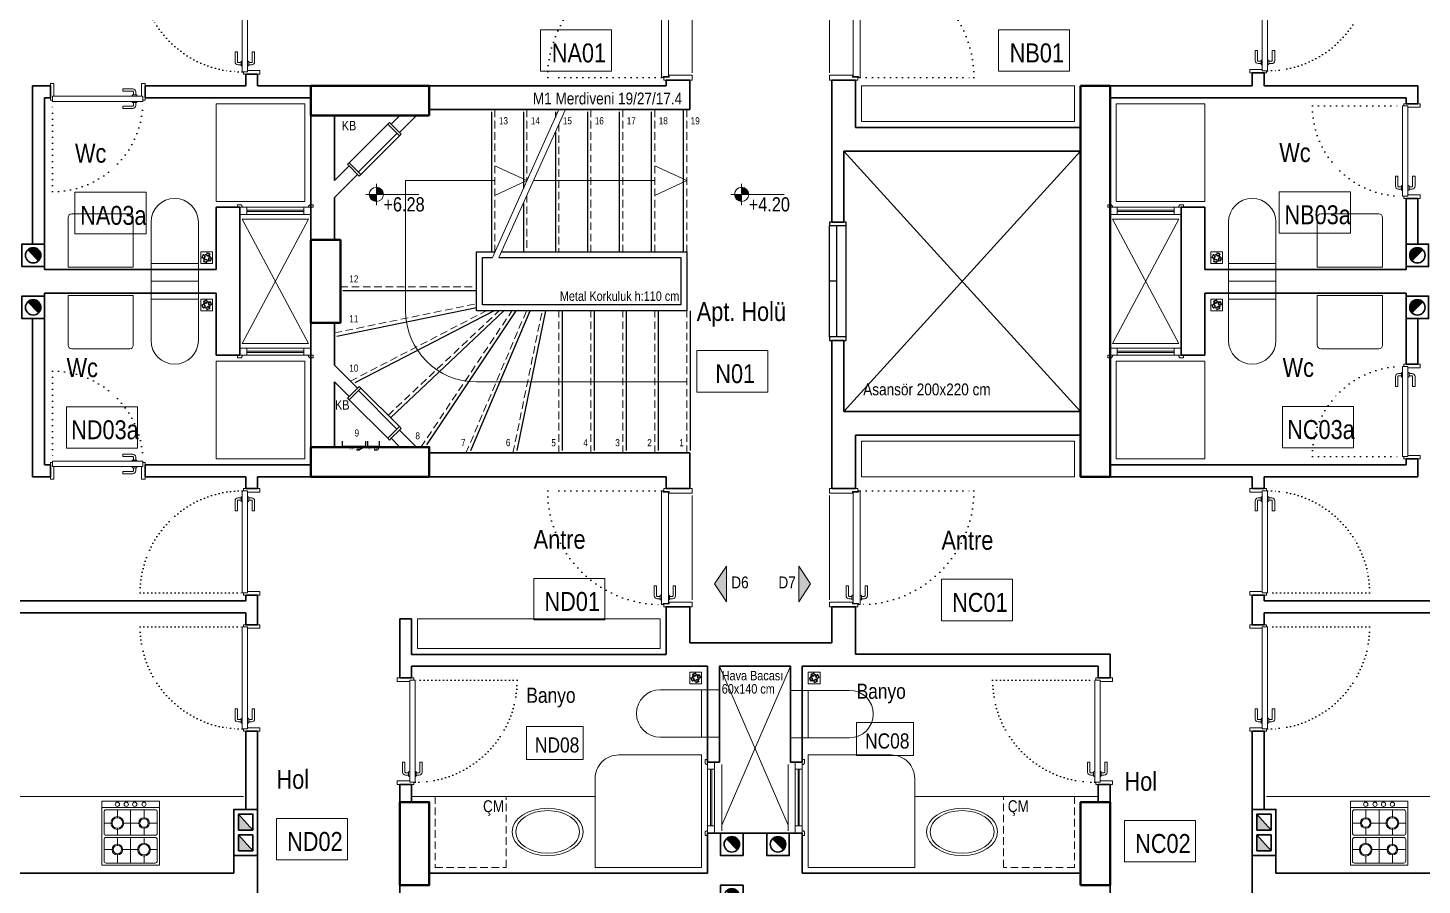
# Model space of a CAD drawing. Header units: millimetres. Extents: x 1811019 to 3717122, y -501178 to -243171.
# Drawn here: x 1861549 to 1862726, y -245501 to -244777 of the extents above; entities that cross this region are included whole.
import ezdxf
from ezdxf.enums import TextEntityAlignment as Align

# ---------------------------------------------------------------- set-up
doc = ezdxf.new("R2010")
doc.units = ezdxf.units.MM
for name, pattern in [('DOT', [0.25, 0, -0.25]), ('izdüşüm arka', [3.175, 0, -3.175]), ('izdüşüm ön', [9.525, 6.35, -3.175])]:
    doc.linetypes.add(name, pattern=pattern)
for name, color, linetype, lineweight in [('a_ba', 6, 'Continuous', 50), ('a_doğrama', 251, 'Continuous', 20), ('a_duvar', 255, 'Continuous', 35), ('a_görünüş', 32, 'Continuous', 25), ('a_görünüş_ince', 8, 'Continuous', 20), ('a_izdüşüm_arka', 255, 'izdüşüm arka', 30), ('a_izdüşüm_ön', 6, 'izdüşüm ön', 9), ('a_not_kot', 251, 'Continuous', 13), ('a_not_mahal', 253, 'Continuous', 5), ('a_not_misc', 144, 'Continuous', 5), ('a_not_text', 7, 'Continuous', 13), ('a_tefriş', 8, 'Continuous', 20)]:
    doc.layers.add(name, color=color, linetype=linetype, lineweight=lineweight)
doc.layers.add('a_basılmayacak', color=251, linetype='Continuous', lineweight=5, plot=False)
for name, color, linetype in [('Kuvvetli Akım Tavası', 2, 'Continuous'), ('Text Layer', 4, 'Continuous'), ('Zayıf Akım Tavası', 3, 'Continuous')]:
    doc.layers.add(name, color=color, linetype=linetype)
doc.styles.get("Standard").update_dxf_attribs({"font": 'ARIALN.TTF'})

# ---------------------------------------------------------------- blocks, each defined once
blk = doc.blocks.new('sembol_kot')
at = {"layer": 'a_not_kot'}
for points in [[(0, 10), (0, 0), (10, 0, 0.414214)], [(0, 0), (-10, 0, 0.414214), (0, -10)]]:
    blk.add_hatch(color=256, dxfattribs=at).paths.add_polyline_path(points)
for p, q in [((0, 15), (0, -15)), ((-15, 0), (60, 0))]:
    blk.add_line(p, q, dxfattribs=at)
blk.add_circle((0, 0), 10, dxfattribs=at)
blk = doc.blocks.new('K1')
at = {"layer": 'a_doğrama', "color": 251}
for points in [[(-17.5, -2.5), (-22, -2.5), (-22, 0), (2, 0), (2, -4), (-17.5, -4), (-17.5, -2.5)], [(-27.5, -93.1), (-25, -93.1)], [(-14.5, -93.1), (-17, -93.1)], [(-17.5, -97.5), (-22, -97.5), (-22, -100), (2, -100), (2, -96), (-17.5, -96), (-17.5, -97.5)]]:
    blk.add_lwpolyline(points, dxfattribs=at)
blk.add_lwpolyline([(-18, -14), (-18, -4), (-18, -3), (-22.5, -3), (-22.5, -2.5), (-22.5, -2), (-24, -2), (-24, -2.5), (-24, -12.5), (-24, -88), (-24, -97.5), (-24, -98), (-22.5, -98), (-22.5, -97.5), (-22.5, -97), (-18, -97), (-18, -96), (-18, -86.5)], close=True, dxfattribs=at)
for points in [[(-25, -91.1), (-27.5, -91.1, -0.414214), (-28, -90.6), (-28, -82.1), (-30, -82.1), (-30, -90.6)], [(-17, -91.1), (-14.5, -91.1, 0.414214), (-14, -90.6), (-14, -82.1), (-12, -82.1), (-12, -90.6)], [(-24, -94.1), (-24.5, -94.1, -0.414214), (-25, -93.6), (-25, -90.6, -0.414214), (-24.5, -90.1), (-24, -90.1)], [(-18, -94.1), (-17.5, -94.1, 0.414214), (-17, -93.6), (-17, -90.6, 0.414214), (-17.5, -90.1), (-18, -90.1)]]:
    blk.add_lwpolyline(points, format="xyb", dxfattribs=at)
for centre, start, end in [((-27.5, -90.6), 180, 270), ((-14.5, -90.6), 270, 0)]:
    blk.add_arc(centre, 2.5, start, end, dxfattribs=at)
at = {"layer": 'a_görünüş_ince', "color": 251}
blk.add_line((2, -6), (2, -94), dxfattribs=at)
at = {"layer": 'a_izdüşüm_arka', "color": 251, "linetype": 'DOT', "ltscale": 20}
blk.add_line((-24, -2), (-120, -2), dxfattribs=at)
blk.add_arc((-24, -2), 96, 180, 270, dxfattribs=at)
blk = doc.blocks.new('K2')
at = {"layer": 'a_doğrama', "color": 251, "linetype": 'Continuous'}
for p, q in [((-13, 88.1), (-13, 1.9)), ((-13, 88.1), (-8.5, 88.1)), ((-12, 90), (-12, 88.1)), ((-12, 90), (-10, 90)), ((-8.5, 88.1), (-8.5, 1.9)), ((-13, 1.9), (-8.5, 1.9)), ((-12, 0), (-12, 1.9)), ((-12, 0), (-10, 0))]:
    blk.add_line(p, q, dxfattribs=at)
at = {"layer": 'a_doğrama', "color": 251}
for points in [[(-13, 83.1), (-13.5, 83.1, 0.414214), (-14, 82.6), (-14, 79.6, 0.414214), (-13.5, 79.1), (-13, 79.1)], [(-8.5, 83.1), (-8, 83.1, -0.414214), (-7.5, 82.6), (-7.5, 79.6, -0.414214), (-8, 79.1), (-8.5, 79.1)], [(-14, 80.1), (-16.5, 80.1, 0.414214), (-17, 79.6), (-17, 71.1), (-19, 71.1), (-19, 79.6)], [(-7.5, 80.1), (-5, 80.1, -0.414214), (-4.5, 79.6), (-4.5, 71.1), (-2.5, 71.1), (-2.5, 79.6)]]:
    blk.add_lwpolyline(points, format="xyb", dxfattribs=at)
at = {"layer": 'a_doğrama', "color": 251, "linetype": 'Continuous'}
for points in [[(0, 90), (2, 90), (2, 87), (-8.5, 87)], [(0, 0), (2, 0), (2, 3), (-8.5, 3)]]:
    blk.add_lwpolyline(points, dxfattribs=at)
at = {"layer": 'a_doğrama', "color": 251}
for points in [[(-16.5, 82.1), (-14, 82.1)], [(-5, 82.1), (-7.5, 82.1)]]:
    blk.add_lwpolyline(points, dxfattribs=at)
for centre, start, end in [((-16.5, 79.6), 90, 180), ((-5, 79.6), 0, 90)]:
    blk.add_arc(centre, 2.5, start, end, dxfattribs=at)
at = {"layer": 'a_izdüşüm_arka', "color": 251}
blk.add_lwpolyline([(-99.2, 1.9), (-13, 1.9)], dxfattribs=at)
blk.add_arc((-13, 1.9), 86.2, 90, 180, dxfattribs=at)
blk = doc.blocks.new('M1')
at = {"layer": 'a_doğrama', "linetype": 'Continuous'}
for p, q in [((-24, 6), (-30, 6)), ((-30, 0), (-30, 6)), ((-24, 0), (-30, 0)), ((-24, 0), (-24, 6)), ((30, 6), (24, 6)), ((24, 6), (24, 0)), ((30, 0), (30, 6)), ((30, 0), (24, 0))]:
    blk.add_line(p, q, dxfattribs=at)
at = {"layer": 'a_doğrama'}
for p, q in [((24, 3.5), (-24, 3.5)), ((24, 2.5), (-24, 2.5))]:
    blk.add_line(p, q, dxfattribs=at)
for points in [[(-28, -1), (-28, 0), (-32, 0), (-32, -2), (-29, -2)], [(28, -1), (28, 0), (32, 0), (32, -2), (29, -2)]]:
    blk.add_lwpolyline(points, close=True, dxfattribs=at)
at = {"layer": 'a_görünüş_ince'}
for p, q in [((24, 6), (-24, 6)), ((-24, 0), (24, 0))]:
    blk.add_line(p, q, dxfattribs=at)
blk = doc.blocks.new('klozet')
at = {"layer": 'a_tefriş'}
blk.add_line((20, 0), (-20, 0), dxfattribs=at)
for points in [[(-20, 0), (-20, -15), (20, -15), (20, 0)], [(-20, -50), (-20, -15)], [(20, -50), (20, -15)]]:
    blk.add_lwpolyline(points, dxfattribs=at)
blk.add_arc((0, -50), 20, 180, 360, dxfattribs=at)
blk = doc.blocks.new('k_80')
at = {"layer": 'a_doğrama', "color": 251, "linetype": 'Continuous'}
for p, q in [((-80, 2), (-78.1, 2)), ((-80, 2), (-80, 0)), ((-78.1, 3), (-1.9, 3)), ((-78.1, 3), (-78.1, -1.5)), ((-1.9, 3), (-1.9, -1.5)), ((0, 2), (-1.9, 2)), ((0, 2), (0, 0)), ((-78.1, -1.5), (-1.9, -1.5))]:
    blk.add_line(p, q, dxfattribs=at)
at = {"layer": 'a_doğrama', "color": 251}
for points in [[(-73.1, 3), (-73.1, 3.5, -0.414214), (-72.6, 4), (-69.6, 4, -0.414214), (-69.1, 3.5), (-69.1, 3)], [(-70.1, 4), (-70.1, 6.5, -0.414214), (-69.6, 7), (-61.1, 7), (-61.1, 9), (-69.6, 9)], [(-73.1, -1.5), (-73.1, -2, 0.414214), (-72.6, -2.5), (-69.6, -2.5, 0.414214), (-69.1, -2), (-69.1, -1.5)], [(-70.1, -2.5), (-70.1, -5, 0.414214), (-69.6, -5.5), (-61.1, -5.5), (-61.1, -7.5), (-69.6, -7.5)]]:
    blk.add_lwpolyline(points, format="xyb", dxfattribs=at)
for points in [[(-72.1, 6.5), (-72.1, 4)], [(-72.1, -5), (-72.1, -2.5)]]:
    blk.add_lwpolyline(points, dxfattribs=at)
at = {"layer": 'a_doğrama', "color": 251, "linetype": 'Continuous'}
for points in [[(-80, -10), (-80, -12), (-77, -12), (-77, -1.5)], [(0, -10), (0, -12), (-3, -12), (-3, -1.5)]]:
    blk.add_lwpolyline(points, dxfattribs=at)
at = {"layer": 'a_doğrama', "color": 251}
for centre, start, end in [((-69.6, 6.5), 90, 180), ((-69.6, -5), 180, 270)]:
    blk.add_arc(centre, 2.5, start, end, dxfattribs=at)
at = {"layer": 'a_izdüşüm_arka', "color": 251, "linetype": 'DOT', "ltscale": 20}
blk.add_line((-1.9, 79.2), (-1.9, 3), dxfattribs=at)
blk.add_arc((-1.9, 3), 76.2, 90, 180, dxfattribs=at)
blk = doc.blocks.new('merdiven_c_blok')
at = {"layer": 'a_görünüş', "color": 253}
for p, q in [((2, 0), (7.5, 0)), ((-157.5, -2), (-157.5, -120)), ((-130.5, -2), (-130.5, -66.7)), ((-103.5, -2), (-103.5, -6.7)), ((-76.5, -2), (-76.5, -120)), ((-49.5, -2), (-49.5, -120)), ((-22.5, -2), (-22.5, -120)), ((4.5, 0), (4.5, -120)), ((-103.5, -18.9), (-103.5, -120)), ((-130.5, -78.9), (-130.5, -120)), ((-170, -170), (-170, -120)), ((-170, -120), (-154.5, -120)), ((-165, -165), (-165, -125)), ((-165, -125), (-156.7, -125)), ((-151.3, -125), (2.5, -125)), ((-149, -120), (7.5, -120)), ((-283, -152.7), (-170, -152.7)), ((-288, -191.3), (-170, -167)), ((-272.5, -230.5), (-155.4, -170)), ((-242.7, -260.4), (-146.9, -170)), ((-212, -283), (-136.6, -170)), ((-174.8, -288), (-124.7, -170)), ((7.5, -170), (-170, -170)), ((2.5, -165), (-165, -165)), ((-135.8, -288), (-111.6, -170)), ((-97.5, -288), (-97.5, -170)), ((-70.5, -288), (-70.5, -170)), ((-43.5, -288), (-43.5, -170)), ((-16.5, -288), (-16.5, -170)), ((10.5, -288), (10.5, -170))]:
    blk.add_line(p, q, dxfattribs=at)
for points in [[(2.5, -125), (2.5, -165)], [(7.5, -120), (7.5, -170)]]:
    blk.add_lwpolyline(points, dxfattribs=at)
at = {"layer": 'a_izdüşüm_ön', "color": 253}
for p, q in [((-154.5, 0), (-154.5, -120)), ((-127.5, 0), (-127.5, -60)), ((-73.5, 0), (-73.5, -120)), ((-46.5, 0), (-46.5, -120)), ((-19.5, 0), (-19.5, -120)), ((7.5, 0), (7.5, -120)), ((-100.5, -12.2), (-100.5, -120)), ((-127.5, -72.2), (-127.5, -120)), ((-285, -149.7), (-170, -149.7)), ((-290, -188.6), (-170, -163.9)), ((-276.6, -229.3), (-161.9, -170)), ((-244.8, -258.2), (-151.2, -170)), ((-217, -285), (-140.2, -170)), ((-179, -290), (-127.9, -170)), ((-139.3, -290), (-114.7, -170)), ((-100.5, -290), (-100.5, -170)), ((-73.5, -290), (-73.5, -170)), ((-46.5, -290), (-46.5, -170)), ((-19.5, -290), (-19.5, -170)), ((7.5, -290), (7.5, -170))]:
    blk.add_line(p, q, dxfattribs=at)
at = {"layer": 'a_not_misc', "color": 253}
for p, q in [((-230, -60), (-154.5, -60)), ((-230, -170), (-230, -60)), ((-122, -60), (-19.5, -60)), ((7.5, -230), (-170, -230))]:
    blk.add_line(p, q, dxfattribs=at)
for points in [[(-100.5, 0), (-156.7, -125)], [(-95, 0), (-151.3, -125)], [(-127.5, -60), (-154.5, -47.5)], [(7.5, -60), (-19.5, -47.5)], [(-127.5, -60), (-154.5, -72.5)], [(7.5, -60), (-19.5, -72.5)]]:
    blk.add_lwpolyline(points, dxfattribs=at)
blk.add_arc((-170, -170), 60, 180, 270, dxfattribs=at)
at = {"layer": 'a_not_text', "color": 253}
for s, p in [('13', (-151.2, -12.4)), ('14', (-124.2, -12.4)), ('15', (-97.2, -12.4)), ('16', (-70.2, -12.4)), ('17', (-43.2, -12.4)), ('18', (-16.2, -12.4)), ('19', (10.8, -12.4)), ('12', (-277.5, -146)), ('11', (-277.5, -179.6)), ('10', (-277.5, -221.3)), ('9', (-273.1, -276.1)), ('8', (-221.7, -278.5)), ('7', (-183.2, -284.2)), ('6', (-145.3, -284.2)), ('5', (-106.9, -284.3)), ('4', (-79.9, -284.3)), ('3', (-52.9, -284.3)), ('2', (-25.9, -284.3)), ('1', (1.1, -284.3))]:
    blk.add_text(s, height=6, dxfattribs=at).set_placement(p)
blk = doc.blocks.new('baca_şönt')
at = {"layer": 'a_duvar'}
h = blk.add_hatch(color=256, dxfattribs=at)
h.dxf.hatch_style = 1
h.paths.add_polyline_path([(21.5, -5), (21.5, -17), (35, -17)])
h.paths.add_polyline_path([(4, -5), (4, -17), (17.5, -17)])
for p, q in [((4, -5), (17.5, -17)), ((17.5, -5), (17.5, -17)), ((21.5, -5), (21.5, -17)), ((21.5, -5), (35, -17))]:
    blk.add_line(p, q, dxfattribs=at)
blk.add_lwpolyline([(0, -21), (39, -21), (39, -1), (0, -1)], close=True, dxfattribs=at)
for points in [[(17.5, -5), (4, -5), (4, -17), (17.5, -17)], [(21.5, -17), (35, -17), (35, -5), (21.5, -5)]]:
    blk.add_lwpolyline(points, dxfattribs=at)
blk = doc.blocks.new('baca_müstakil')
at = {"layer": 'a_duvar'}
h = blk.add_hatch(color=256, dxfattribs=at)
h.dxf.hatch_style = 1
h.paths.add_polyline_path([(4.9, -4.9, 0.198912), (3, -9.5, 0.668179), (14.1, -14.1)])
blk.add_line((4.9, -4.9), (14.1, -14.1), dxfattribs=at)
blk.add_lwpolyline([(0, -19), (19, -19), (19, 0), (0, 0)], close=True, dxfattribs=at)
blk.add_circle((9.5, -9.5), 6.5, dxfattribs=at)
blk = doc.blocks.new('A$C2A0A03CE')
at = {"layer": 'a_tefriş'}
for p, q in [((-54, -24.3), (-54, 24.3)), ((-54, 24.3), (0, 24.3)), ((-48.6, 24.3), (-48.6, -24.3)), ((0, -24.3), (0, 24.3)), ((-46.8, 20.7), (-46.8, -20.7)), ((-27, 22.5), (-45, 22.5)), ((-35.6, 22.5), (-35.6, 15.7)), ((-25.2, -20.7), (-25.2, 20.7)), ((-23.4, -20.7), (-23.4, 20.7)), ((-21.6, 22.5), (-3.6, 22.5)), ((-13.1, 22.5), (-13.1, 14.8)), ((-1.8, 20.7), (-1.8, -20.7)), ((-40, 11.2), (-46.8, 11.2)), ((-25.2, 0), (-46.8, 0)), ((-35.6, 6.8), (-35.6, -7.7)), ((-25.2, 11.2), (-31, 11.2)), ((-16.6, 11.2), (-23.4, 11.2)), ((-1.8, 0), (-23.4, 0)), ((-13.1, 7.7), (-13.1, -6.8)), ((-1.8, 11.2), (-9.4, 11.2)), ((-39.1, -11.3), (-46.8, -11.3)), ((-25.2, -11.3), (-31.9, -11.3)), ((-17.5, -11.3), (-23.4, -11.3)), ((-1.8, -11.3), (-8.5, -11.3)), ((-45, -22.5), (-27, -22.5)), ((-35.6, -14.9), (-35.6, -22.5)), ((-3.6, -22.5), (-21.6, -22.5)), ((-13.1, -15.7), (-13.1, -22.5)), ((-54, -24.3), (0, -24.3))]:
    blk.add_line(p, q, dxfattribs=at)
for centre, radius in [((-51.4, 11.2), 1.8), ((-35.6, 11.2), 5.4), ((-35.6, 11.2), 4.5), ((-13.1, 11.2), 4.5), ((-13.1, 11.2), 3.6), ((-51.4, 3.7), 1.8), ((-51.4, -3.5), 1.8), ((-51.4, -11.3), 1.8), ((-35.6, -11.3), 4.5), ((-35.6, -11.3), 3.6), ((-13.1, -11.3), 5.4), ((-13.1, -11.3), 4.5)]:
    blk.add_circle(centre, radius, dxfattribs=at)
for centre, start, end in [((-45, 20.7), 90, 180), ((-27, 20.7), 0, 90), ((-21.6, 20.7), 90, 180), ((-3.6, 20.7), 0, 90), ((-45, -20.7), 180, 270), ((-27, -20.7), 270, 0), ((-21.6, -20.7), 180, 270), ((-3.6, -20.7), 270, 0)]:
    blk.add_arc(centre, 1.8, start, end, dxfattribs=at)
blk = doc.blocks.new('tefriş_süzgeç')
at = {"layer": 'a_tefriş'}
for p, q in [((5, 0), (-5, 0)), ((-5, 0), (-5, -10)), ((5, -10), (5, 0)), ((-5, -10), (5, -10)), ((-3.6, -5.1), (-4.1, -5.1)), ((-2.6, -5.1), (-3.1, -5.1)), ((-2.5, -2.5), (-2.9, -2.2)), ((-2.6, -7.6), (-2.9, -7.9)), ((-2, -3.3), (-2.3, -3)), ((-1.9, -6.9), (-2.2, -7.2)), ((-1.6, -5.1), (-2.1, -5.1)), ((-1.2, -3.9), (-1.5, -3.6)), ((-1.2, -6.2), (-1.5, -6.5)), ((-0.2, -2.5), (-0.2, -2)), ((-0.1, -1.5), (-0.1, -1)), ((-0.1, -3), (-0.1, -3.5)), ((-0.1, -6.6), (-0.1, -7.1)), ((-0.1, -7.6), (-0.1, -8.1)), ((-0.1, -8.6), (-0.1, -9.1)), ((1, -4), (1.4, -3.6)), ((1.1, -6.2), (1.4, -6.5)), ((1.5, -5.1), (2, -5.1)), ((1.7, -3.3), (2.1, -2.9)), ((1.8, -6.9), (2.1, -7.2)), ((2.5, -2.5), (2.8, -2.2)), ((2.5, -5.1), (3, -5.1)), ((2.5, -7.5), (2.8, -7.9)), ((3.5, -5.1), (4, -5.1))]:
    blk.add_line(p, q, dxfattribs=at)
for centre, radius, start, end in [((-0.1, -5.1), 4.06, 134.2896, 180), ((-0.1, -5.1), 3.56, 134.2896, 180), ((-0.1, -5.1), 3.06, 180, 225), ((-0.1, -5.1), 4.06, 225, 270), ((-0.1, -5.1), 2.56, 180, 225), ((-0.1, -5.1), 3.56, 225, 270), ((-0.4, -4.4), 2.4, 84.5943, 143.2016), ((-0.1, -5.1), 2.06, 134.2896, 180), ((-0.1, -5), 2.44, 90.343, 138.1212), ((-0.1, -5.1), 1.56, 134.2896, 180), ((-0.1, -5.1), 2.06, 225, 270), ((-0.1, -5.1), 1.56, 225, 270), ((-0.1, -5.1), 4.06, 45, 90), ((-0.1, -5.1), 3.56, 45, 90), ((-0.1, -5.1), 2.06, 45, 90), ((-0.1, -5.1), 1.56, 45, 90), ((-0.1, -5.1), 2.56, 270, 315.7104), ((-0.1, -5.1), 3.06, 270, 315.7104), ((-0.1, -5.1), 1.56, 314.2896, 360), ((-0.1, -5.1), 2.06, 314.2896, 360), ((-0.1, -5.1), 2.56, 360, 45), ((-0.1, -5.1), 3.06, 360, 45), ((-0.1, -5.1), 3.56, 314.2896, 360), ((-0.1, -5.1), 4.06, 314.2896, 360)]:
    blk.add_arc(centre, radius, start, end, dxfattribs=at)

msp = doc.modelspace()

# ---------------------------------------------------------------- hatches: boundary and pattern name
at = {"layer": 'a_not_misc'}
h = msp.add_hatch(color=256, dxfattribs=at)
h.dxf.hatch_style = 1
h.paths.add_polyline_path([(1862138.7, -245231.9), (1862128.7, -245246.9), (1862138.7, -245261.9)])
h = msp.add_hatch(color=256, dxfattribs=at)
h.dxf.hatch_style = 1
h.paths.add_polyline_path([(1862199.7, -245231.9), (1862209.7, -245246.9), (1862199.7, -245261.9)])

# ---------------------------------------------------------------- linework, layer by layer
msp.add_lwpolyline([(1862227.7, -244941.3), (1862227.7, -244941.3)])
at = {"layer": 'a_ba', "color": 253}
for points in [[(1861887.7, -244851.3), (1861887.7, -244826.3), (1861787.7, -244826.3), (1861787.7, -244851.3)], [(1862437.7, -244826.3), (1862462.7, -244826.3), (1862462.7, -245156.3), (1862437.7, -245156.3), (1862437.7, -245131.3), (1862437.7, -245131.3), (1862437.7, -244851.3), (1862437.7, -244851.3)], [(1861787.7, -245026.3), (1861812.7, -245026.3), (1861812.7, -244956.3), (1861787.7, -244956.3)], [(1861887.7, -245156.3), (1861887.7, -245131.3), (1861787.7, -245131.3), (1861787.7, -245156.3)], [(1861862.7, -245501.3), (1861887.7, -245501.3), (1861887.7, -245431.3), (1861862.7, -245431.3)], [(1862437.7, -245501.3), (1862462.7, -245501.3), (1862462.7, -245431.3), (1862437.7, -245431.3)]]:
    msp.add_lwpolyline(points, close=True, dxfattribs=at)
at = {"layer": 'a_basılmayacak'}
for points in [[(1861782.7, -244923.8), (1861707.7, -244923.8), (1861707.7, -244841.3), (1861782.7, -244841.3)], [(1862542.7, -244923.8), (1862467.7, -244923.8), (1862467.7, -244841.3), (1862542.7, -244841.3)], [(1861782.7, -245141.3), (1861707.7, -245141.3), (1861707.7, -245058.8), (1861782.7, -245058.8)], [(1862542.7, -245058.8), (1862467.7, -245058.8), (1862467.7, -245141.3), (1862542.7, -245141.3)]]:
    msp.add_lwpolyline(points, close=True, dxfattribs=at)
at = {"layer": 'a_doğrama'}
for p, q in [((1861818.6, -244892.5), (1861820, -244893.9)), ((1861818.6, -245090), (1861820, -245088.6))]:
    msp.add_line(p, q, dxfattribs=at)
for points in [[(1861852.6, -244858.6), (1861854, -244857.2)], [(1861852.6, -244858.6), (1861862.5, -244868.5)], [(1861855.4, -244858.6), (1861854, -244857.2)], [(1861860.3, -244866.4), (1861827.8, -244898.9)], [(1861862.5, -244868.5), (1861829.9, -244901)], [(1861862.5, -244865.7), (1861863.9, -244867.1)], [(1861863.9, -244867.1), (1861862.5, -244868.5)], [(1861818.6, -244892.5), (1861820, -244891.1)], [(1861820, -244891.1), (1861829.9, -244901)], [(1861827.1, -244901), (1861828.5, -244902.4)], [(1861829.9, -244901), (1861828.5, -244902.4)], [(1861820, -245091.4), (1861829.9, -245081.5)], [(1861827.1, -245081.5), (1861828.5, -245080.1), (1861829.9, -245081.5)], [(1861860.3, -245116.2), (1861827.8, -245083.6)], [(1861862.5, -245114), (1861829.9, -245081.5)], [(1861818.6, -245090), (1861820, -245091.4)], [(1861852.6, -245123.9), (1861862.5, -245114)], [(1861863.9, -245115.5), (1861862.5, -245114)], [(1861862.5, -245116.9), (1861863.9, -245115.5)], [(1861852.6, -245123.9), (1861854, -245125.4)], [(1861855.4, -245123.9), (1861854, -245125.4)]]:
    msp.add_lwpolyline(points, dxfattribs=at)
at = {"layer": 'a_duvar'}
for p, q in [((1861732.7, -244826.3), (1861732.7, -244816.3)), ((1861742.7, -244816.3), (1861742.7, -244826.3)), ((1862087.7, -244821.3), (1862087.7, -244826.3)), ((1862107.7, -244821.3), (1862087.7, -244821.3)), ((1862087.7, -244821.3), (1862087.7, -244826.3)), ((1862107.7, -244846.3), (1862107.7, -244821.3)), ((1862107.7, -244846.3), (1862107.7, -244821.3)), ((1862247.7, -244821.3), (1862227.7, -244821.3)), ((1862227.7, -244821.3), (1862227.7, -244941.3)), ((1862247.7, -244861.3), (1862247.7, -244821.3)), ((1862247.7, -244861.3), (1862247.7, -244821.3)), ((1862582.7, -244826.3), (1862582.7, -244815.3)), ((1862592.7, -244815.3), (1862592.7, -244826.3)), ((1861567.7, -244826.3), (1861552.7, -244826.3)), ((1861562.7, -244836.3), (1861567.7, -244836.3)), ((1861562.7, -244981.3), (1861562.7, -244836.3)), ((1861732.7, -244826.3), (1861647.7, -244826.3)), ((1861647.7, -244836.3), (1861787.7, -244836.3)), ((1862087.7, -244826.3), (1861742.7, -244826.3)), ((1861787.7, -244956.3), (1861787.7, -244836.3)), ((1862582.7, -244826.3), (1862447.7, -244826.3)), ((1862462.7, -244836.3), (1862712.7, -244836.3)), ((1862722.7, -244826.3), (1862592.7, -244826.3)), ((1862712.7, -244836.3), (1862712.7, -244841.3)), ((1862722.7, -244841.3), (1862722.7, -244826.3)), ((1861887.7, -244846.3), (1862107.7, -244846.3)), ((1861807.7, -244906.3), (1861807.7, -244851.3)), ((1862437.7, -244861.3), (1862247.7, -244861.3)), ((1862237.7, -244941.3), (1862237.7, -244881.3)), ((1862437.7, -244881.3), (1862237.7, -244881.3)), ((1862437.7, -244881.3), (1862437.7, -245101.3)), ((1861727.7, -244928.8), (1861707.7, -244928.8)), ((1861707.7, -244928.8), (1861707.7, -244981.3)), ((1861727.7, -245053.8), (1861727.7, -244928.8)), ((1861807.7, -244956.3), (1861807.7, -244920.4)), ((1862462.7, -244928.8), (1862462.7, -244928.8)), ((1862542.7, -244928.8), (1862522.7, -244928.8)), ((1862522.7, -244928.8), (1862522.7, -245053.8)), ((1862542.7, -244981.3), (1862542.7, -244928.8)), ((1862712.7, -244921.3), (1862712.7, -244981.3)), ((1862722.7, -244959.8), (1862722.7, -244921.3)), ((1862462.7, -244948.8), (1862462.7, -244948.8)), ((1861707.7, -244981.3), (1861562.7, -244981.3)), ((1862542.7, -244981.3), (1862712.7, -244981.3)), ((1861562.7, -245001.3), (1861707.7, -245001.3)), ((1861707.7, -245001.3), (1861707.7, -245053.8)), ((1862542.7, -245001.3), (1862712.7, -245001.3)), ((1862542.7, -245053.8), (1862542.7, -245001.3)), ((1862712.7, -245001.3), (1862712.7, -245061.3)), ((1862722.7, -245061.3), (1862722.7, -245022.8)), ((1861787.7, -245146.3), (1861787.7, -245026.3)), ((1861807.7, -245062.1), (1861807.7, -245026.3)), ((1862462.7, -245033.8), (1862462.7, -245033.8)), ((1862227.7, -245041.3), (1862227.7, -245101.3)), ((1862237.7, -245101.3), (1862237.7, -245041.3)), ((1861707.7, -245053.8), (1861727.7, -245053.8)), ((1862462.7, -245053.8), (1862462.7, -245053.8)), ((1862522.7, -245053.8), (1862542.7, -245053.8)), ((1862712.7, -245056.3), (1862712.7, -245061.3)), ((1861807.7, -245131.3), (1861807.7, -245076.3)), ((1862227.7, -245101.3), (1862227.7, -245166.3)), ((1862437.7, -245101.3), (1862237.7, -245101.3)), ((1862247.7, -245121.3), (1862437.7, -245121.3)), ((1862247.7, -245166.3), (1862247.7, -245121.3)), ((1862107.7, -245136.3), (1861887.7, -245136.3)), ((1862107.7, -245166.3), (1862107.7, -245136.3)), ((1862107.7, -245166.3), (1862107.7, -245136.3)), ((1862712.7, -245141.3), (1862712.7, -245146.3)), ((1862722.7, -245156.3), (1862722.7, -245141.3)), ((1861567.7, -245146.3), (1861562.7, -245146.3)), ((1861787.7, -245146.3), (1861647.7, -245146.3)), ((1862712.7, -245146.3), (1862462.7, -245146.3)), ((1861552.7, -245156.3), (1861567.7, -245156.3)), ((1861647.7, -245156.3), (1861732.7, -245156.3)), ((1861732.7, -245156.3), (1861732.7, -245166.3)), ((1861742.7, -245156.3), (1862087.7, -245156.3)), ((1861742.7, -245156.3), (1861742.7, -245166.3)), ((1862087.7, -245156.3), (1862087.7, -245166.3)), ((1862087.7, -245156.3), (1862087.7, -245166.3)), ((1862087.7, -245166.3), (1862107.7, -245166.3)), ((1862227.7, -245166.3), (1862247.7, -245166.3)), ((1862247.7, -245166.3), (1862227.7, -245166.3)), ((1862447.7, -245156.3), (1862582.7, -245156.3)), ((1862582.7, -245156.3), (1862582.7, -245166.3)), ((1862592.7, -245166.3), (1862592.7, -245156.3)), ((1862592.7, -245156.3), (1862722.7, -245156.3)), ((1861732.7, -245256.3), (1861732.7, -245261.3)), ((1861742.7, -245256.3), (1861742.7, -245281.3)), ((1862582.7, -245256.3), (1862582.7, -245281.3)), ((1862592.7, -245261.3), (1862592.7, -245256.3)), ((1861732.7, -245261.3), (1861142.7, -245261.3)), ((1861142.7, -245271.3), (1861732.7, -245271.3)), ((1861732.7, -245271.3), (1861732.7, -245281.3)), ((1862107.7, -245266.3), (1862087.7, -245266.3)), ((1862087.7, -245266.3), (1862107.7, -245266.3)), ((1862087.7, -245266.3), (1862087.7, -245306.5)), ((1862107.7, -245296.5), (1862107.7, -245266.3)), ((1862107.7, -245296.5), (1862107.7, -245266.3)), ((1862227.7, -245266.3), (1862227.7, -245296.5)), ((1862247.7, -245266.3), (1862227.7, -245266.3)), ((1862247.7, -245266.3), (1862227.7, -245266.3)), ((1862247.7, -245306.3), (1862247.7, -245266.3)), ((1862247.7, -245266.3), (1862247.7, -245306.3)), ((1862592.7, -245261.3), (1863182.7, -245261.3)), ((1862592.7, -245281.3), (1862592.7, -245271.3)), ((1862592.7, -245271.3), (1863182.7, -245271.3)), ((1861862.7, -245276.3), (1861862.7, -245326.3)), ((1861862.7, -245276.3), (1861872.7, -245276.3)), ((1861872.7, -245306.5), (1861872.7, -245276.3)), ((1862227.7, -245296.5), (1862107.7, -245296.5)), ((1861872.7, -245306.5), (1862087.7, -245306.5)), ((1862462.7, -245306.3), (1862247.7, -245306.3)), ((1862462.7, -245326.3), (1862462.7, -245306.3)), ((1861872.7, -245326.3), (1861872.7, -245316.3)), ((1861872.7, -245316.3), (1862122.7, -245316.3)), ((1862122.7, -245316.3), (1862122.7, -245397.3)), ((1862132.7, -245316.3), (1862192.7, -245316.3)), ((1862132.7, -245397.3), (1862132.7, -245316.3)), ((1862192.7, -245316.3), (1862192.7, -245397.3)), ((1862202.7, -245316.3), (1862452.7, -245316.3)), ((1862202.7, -245397.3), (1862202.7, -245316.3)), ((1862452.7, -245316.3), (1862452.7, -245326.3)), ((1861732.7, -245371.3), (1861732.7, -245437.3)), ((1861742.7, -245371.3), (1861742.7, -245511.3)), ((1862582.7, -245371.3), (1862582.7, -245511.3)), ((1862592.7, -245437.3), (1862592.7, -245371.3)), ((1861862.7, -245416.3), (1861862.7, -245511.3)), ((1861872.7, -245431.3), (1861872.7, -245416.3)), ((1862452.7, -245416.3), (1862452.7, -245431.3)), ((1862462.7, -245511.3), (1862462.7, -245416.3)), ((1861722.7, -245491.3), (1861192.7, -245491.3)), ((1861887.7, -245491.3), (1862122.7, -245491.3)), ((1862202.7, -245491.3), (1862437.7, -245491.3)), ((1862602.7, -245491.3), (1863132.7, -245491.3))]:
    msp.add_line(p, q, dxfattribs=at)
for points in [[(1861732.7, -244816.3), (1861742.7, -244816.3)], [(1862582.7, -244815.3), (1862592.7, -244815.3)], [(1861552.7, -244826.3), (1861552.7, -244959.8)], [(1861567.7, -244826.3), (1861567.7, -244836.3)], [(1861647.7, -244826.3), (1861647.7, -244836.3)], [(1862712.7, -244841.3), (1862722.7, -244841.3)], [(1861862.7, -244851.3), (1861855.4, -244858.6)], [(1861855.4, -244858.6), (1861862.5, -244865.7)], [(1861876.9, -244851.3), (1861862.5, -244865.7)], [(1861820, -244893.9), (1861807.7, -244906.3)], [(1861820, -244893.9), (1861827.1, -244901)], [(1861827.1, -244901), (1861807.7, -244920.4)], [(1862712.7, -244921.3), (1862722.7, -244921.3)], [(1862237.7, -244941.3), (1862227.7, -244941.3)], [(1861562.7, -245146.3), (1861562.7, -245001.3)], [(1861552.7, -245022.8), (1861552.7, -245156.3)], [(1862237.7, -245041.3), (1862227.7, -245041.3)], [(1861827.1, -245081.5), (1861807.7, -245062.1)], [(1862712.7, -245061.3), (1862722.7, -245061.3)], [(1861820, -245088.6), (1861807.7, -245076.3)], [(1861820, -245088.6), (1861827.1, -245081.5)], [(1861855.4, -245123.9), (1861862.5, -245116.9)], [(1861876.9, -245131.3), (1861862.5, -245116.9)], [(1861862.7, -245131.3), (1861855.4, -245123.9)], [(1862712.7, -245141.3), (1862722.7, -245141.3)], [(1861567.7, -245146.3), (1861567.7, -245156.3)], [(1861647.7, -245146.3), (1861647.7, -245156.3)], [(1861732.7, -245166.3), (1861742.7, -245166.3)], [(1862582.7, -245166.3), (1862592.7, -245166.3)], [(1861732.7, -245256.3), (1861742.7, -245256.3)], [(1862582.7, -245256.3), (1862592.7, -245256.3)], [(1861732.7, -245281.3), (1861742.7, -245281.3)], [(1862582.7, -245281.3), (1862592.7, -245281.3)], [(1861872.7, -245326.3), (1861862.7, -245326.3)], [(1862452.7, -245326.3), (1862462.7, -245326.3)], [(1861732.7, -245371.3), (1861742.7, -245371.3)], [(1862582.7, -245371.3), (1862592.7, -245371.3)], [(1862122.7, -245397.3), (1862132.7, -245397.3)], [(1862202.7, -245397.3), (1862192.7, -245397.3)], [(1861862.7, -245416.3), (1861872.7, -245416.3)], [(1862452.7, -245416.3), (1862462.7, -245416.3)], [(1862122.7, -245457.3), (1862122.7, -245491.3)], [(1862202.7, -245457.3), (1862122.7, -245457.3)], [(1862202.7, -245457.3), (1862202.7, -245491.3)], [(1861722.7, -245476.3), (1861722.7, -245491.3)], [(1862602.7, -245476.3), (1862602.7, -245491.3)]]:
    msp.add_lwpolyline(points, dxfattribs=at)
at = {"layer": 'a_görünüş', "color": 251}
for points in [[(1862239.7, -244941.3), (1862225.7, -244941.3), (1862225.7, -244944.3), (1862239.7, -244944.3)], [(1862239.7, -245038.3), (1862225.7, -245038.3), (1862225.7, -245041.3), (1862239.7, -245041.3)]]:
    msp.add_lwpolyline(points, close=True, dxfattribs=at)
for points in [[(1862225.7, -245038.3), (1862225.7, -244944.3)], [(1862231.7, -244944.3), (1862231.7, -245038.3)], [(1862239.7, -245038.3), (1862239.7, -244944.3)], [(1862231.7, -244991.3), (1862225.7, -244991.3)]]:
    msp.add_lwpolyline(points, dxfattribs=at)
at = {"layer": 'a_görünüş_ince'}
for p, q in [((1862134.7, -245455.3), (1862134.7, -245399.3)), ((1862190.7, -245455.3), (1862190.7, -245399.3))]:
    msp.add_line(p, q, dxfattribs=at)
for points in [[(1861852.6, -244858.6), (1861820, -244891.1)], [(1861729.7, -244938.8), (1861785.7, -244938.8)], [(1862464.7, -244938.8), (1862520.7, -244938.8)], [(1861729.7, -245043.8), (1861785.7, -245043.8)], [(1862464.7, -245043.8), (1862520.7, -245043.8)], [(1861852.6, -245123.9), (1861820, -245091.4)]]:
    msp.add_lwpolyline(points, dxfattribs=at)
at = {"layer": 'a_izdüşüm_ön', "color": 251}
for points in [[(1861892.7, -245486.3), (1861952.7, -245486.3), (1861952.7, -245426.3), (1861892.7, -245426.3)], [(1862432.7, -245486.3), (1862372.7, -245486.3), (1862372.7, -245426.3), (1862432.7, -245426.3)]]:
    msp.add_lwpolyline(points, close=True, dxfattribs=at)
at = {"layer": 'a_not_mahal'}
for points in [[(1862041.7, -244778.9), (1861981.7, -244778.9), (1861981.7, -244813.9), (1862041.7, -244813.9)], [(1862428.4, -244778.9), (1862368.4, -244778.9), (1862368.4, -244813.9), (1862428.4, -244813.9)], [(1861648.5, -244916.1), (1861588.5, -244916.1), (1861588.5, -244951.1), (1861648.5, -244951.1)], [(1862665.6, -244915.6), (1862605.6, -244915.6), (1862605.6, -244950.6), (1862665.6, -244950.6)], [(1862173.6, -245049.8), (1862113.6, -245049.8), (1862113.6, -245084.8), (1862173.6, -245084.8)], [(1861641.4, -245097.2), (1861581.4, -245097.2), (1861581.4, -245132.2), (1861641.4, -245132.2)], [(1862668.4, -245097), (1862608.4, -245097), (1862608.4, -245132), (1862668.4, -245132)], [(1862035.9, -245242.2), (1861975.9, -245242.2), (1861975.9, -245277.2), (1862035.9, -245277.2)], [(1862380.3, -245243), (1862320.3, -245243), (1862320.3, -245278), (1862380.3, -245278)], [(1862296.6, -245363.9), (1862248.6, -245363.9), (1862248.6, -245391.9), (1862296.6, -245391.9)], [(1862017.7, -245367.3), (1861969.7, -245367.3), (1861969.7, -245395.3), (1862017.7, -245395.3)], [(1861818.7, -245444.9), (1861758.7, -245444.9), (1861758.7, -245479.9), (1861818.7, -245479.9)], [(1862534.9, -245446.6), (1862474.9, -245446.6), (1862474.9, -245481.6), (1862534.9, -245481.6)]]:
    msp.add_lwpolyline(points, close=True, dxfattribs=at)
at = {"layer": 'a_not_misc'}
for points in [[(1862237.7, -244881.3), (1862437.7, -245101.3)], [(1862437.7, -244881.3), (1862237.7, -245101.3)], [(1861785.7, -244938.8), (1861729.7, -245043.8)], [(1861729.7, -244938.8), (1861785.7, -245043.8)], [(1862520.7, -244938.8), (1862464.7, -245043.8)], [(1862464.7, -244938.8), (1862520.7, -245043.8)], [(1862132.7, -245316.3), (1862190.7, -245450.6)], [(1862192.7, -245316.3), (1862134.7, -245450.6)]]:
    msp.add_lwpolyline(points, dxfattribs=at)
for points in [[(1862138.7, -245231.9), (1862128.7, -245246.9), (1862138.7, -245261.9), (1862138.7, -245231.9)], [(1862199.7, -245231.9), (1862209.7, -245246.9), (1862199.7, -245261.9), (1862199.7, -245231.9)]]:
    msp.add_lwpolyline(points, close=True, dxfattribs=at)
at = {"layer": 'a_tefriş'}
for p, q in [((1861730.7, -245426.3), (1861144.7, -245426.3)), ((1862594.7, -245426.3), (1863037.7, -245426.3))]:
    msp.add_line(p, q, dxfattribs=at)
for points in [[(1862432.7, -244826.3), (1862252.7, -244826.3), (1862252.7, -244856.3), (1862432.7, -244856.3)], [(1862432.7, -245156.3), (1862252.7, -245156.3), (1862252.7, -245126.3), (1862432.7, -245126.3)], [(1861877.7, -245276.3), (1862082.7, -245276.3), (1862082.7, -245301.5), (1861877.7, -245301.5)]]:
    msp.add_lwpolyline(points, close=True, dxfattribs=at)
for points in [[(1861582.7, -244979.3), (1861637.7, -244979.3), (1861637.7, -244937.3, 0.414214), (1861634.7, -244934.3), (1861585.7, -244934.3, 0.414214), (1861582.7, -244937.3)], [(1862692.7, -244979.3), (1862637.7, -244979.3), (1862637.7, -244937.3, -0.414214), (1862640.7, -244934.3), (1862689.7, -244934.3, -0.414214), (1862692.7, -244937.3)], [(1861582.7, -245003.3), (1861637.7, -245003.3), (1861637.7, -245045.3, -0.414214), (1861634.7, -245048.3), (1861585.7, -245048.3, -0.414214), (1861582.7, -245045.3)], [(1862692.7, -245003.3), (1862637.7, -245003.3), (1862637.7, -245045.3, 0.414214), (1862640.7, -245048.3), (1862689.7, -245048.3, 0.414214), (1862692.7, -245045.3)], [(1862117.7, -245486.3), (1862027.7, -245486.3), (1862027.7, -245411.3, -0.414214), (1862047.7, -245391.3), (1862117.7, -245391.3)], [(1862207.7, -245486.3), (1862297.7, -245486.3), (1862297.7, -245411.3, 0.414214), (1862277.7, -245391.3), (1862207.7, -245391.3)]]:
    msp.add_lwpolyline(points, format="xyb", close=True, dxfattribs=at)
for points in [[(1861872.7, -245426.3), (1862027.7, -245426.3)], [(1862452.7, -245426.3), (1862297.7, -245426.3)]]:
    msp.add_lwpolyline(points, dxfattribs=at)
for major_axis in [(30, 0), (27, 0)]:
    msp.add_ellipse((1861987.7, -245456.3), major_axis=major_axis, ratio=0.666667, dxfattribs=at)
at = {"layer": 'a_tefriş', "extrusion": (0, 0, -1)}
for major_axis in [(-30, 0), (-27, 0)]:
    msp.add_ellipse((1862337.7, -245456.3), major_axis=major_axis, ratio=0.666667, dxfattribs=at)
at = {"layer": 'Kuvvetli Akım Tavası'}
msp.add_lwpolyline([(1861814.2, -245126.4), (1861814.2, -245130.4), (1861834.2, -245130.4), (1861834.2, -245126.4)], dxfattribs=at)
at = {"layer": 'Text Layer'}
for p, q in [((1861834.2, -245130.4), (1861828.8, -245133.6)), ((1861845.6, -245130.4), (1861843.9, -245133.5)), ((1861826.2, -245133.6), (1861828.8, -245133.6)), ((1861841.3, -245133.6), (1861843.9, -245133.5))]:
    msp.add_line(p, q, dxfattribs=at)
at = {"layer": 'Zayıf Akım Tavası'}
msp.add_lwpolyline([(1861835.6, -245126.4), (1861835.6, -245130.4), (1861845.6, -245130.4), (1861845.6, -245126.4)], dxfattribs=at)

# ---------------------------------------------------------------- block references
at = {"color": 251}
msp.add_blockref('merdiven_c_blok', (1862097.7, -244846.3), dxfattribs=at)
at = {"layer": 'a_doğrama', "xscale": -1}
for p, rotation in [((1861757.7, -244928.8), 180), ((1862492.7, -244928.8), 180), ((1862202.7, -245427.3), 90)]:
    msp.add_blockref('M1', p, dxfattribs=dict(at, rotation=rotation))
at = {"layer": 'a_doğrama'}
for p in [(1861757.7, -245053.8), (1862492.7, -245053.8)]:
    msp.add_blockref('M1', p, dxfattribs=at)
at = {"layer": 'a_doğrama', "rotation": 270}
msp.add_blockref('M1', (1862122.7, -245427.3), dxfattribs=at)
at = {"layer": 'a_duvar', "xscale": 0.6, "yscale": 0.6, "zscale": 0.6}
for p in [(1861843, -244917.9), (1862151.5, -244917.9)]:
    msp.add_blockref('sembol_kot', p, dxfattribs=at)
at = {"layer": 'a_duvar', "xscale": -1}
for name, p, rotation in [('baca_müstakil', (1861543.7, -244959.8), 90), ('baca_müstakil', (1861543.7, -245003.8), 90), ('baca_şönt', (1861743.7, -245476.3), 270), ('baca_şönt', (1862603.7, -245476.3), 270), ('baca_müstakil', (1862133.7, -245457.3), 90), ('baca_müstakil', (1862172.7, -245457.3), 90), ('baca_müstakil', (1862133.7, -245501.3), 90)]:
    msp.add_blockref(name, p, dxfattribs=dict(at, rotation=rotation))
at = {"layer": 'a_duvar', "rotation": 270}
for p in [(1862731.7, -244959.8), (1862731.7, -245003.8)]:
    msp.add_blockref('baca_müstakil', p, dxfattribs=at)
at = {"layer": 'a_izdüşüm_arka', "ltscale": 5, "xscale": -1}
for name, p, rotation in [('K2', (1861742.7, -244726.3), 180.0007963121094), ('K1', (1862107.7, -244821.3), 180.0007963121094), ('k_80', (1862712.7, -245141.3), 90), ('K1', (1862227.7, -245166.3), 0.0007963121092924297), ('K2', (1862582.7, -245256.3), 0.0007963121093723657), ('K2', (1861742.7, -245281.3), 180.0007963121094), ('K2', (1862462.7, -245326.3), 180.0007963121094)]:
    msp.add_blockref(name, p, dxfattribs=dict(at, rotation=rotation))
at = {"layer": 'a_izdüşüm_arka', "ltscale": 5}
for name, p, rotation in [('K1', (1862227.7, -244821.3), 179.9992036878907), ('K2', (1862582.7, -244725.3), 179.9992036878906), ('k_80', (1861567.7, -244836.3), 180), ('k_80', (1862712.7, -244841.3), 90), ('K2', (1861742.7, -245256.3), 359.9992036878907), ('K1', (1862107.7, -245166.3), 359.9992036878907), ('K2', (1862582.7, -245281.3), 179.9992036878906), ('K2', (1861862.7, -245326.3), 179.9992036878907)]:
    msp.add_blockref(name, p, dxfattribs=dict(at, rotation=rotation))
at = {"layer": 'a_izdüşüm_arka', "ltscale": 5, "xscale": -1}
msp.add_blockref('k_80', (1861567.7, -245146.3), dxfattribs=at)
at = {"layer": 'a_tefriş', "color": 113}
for name, p, rotation in [('klozet', (1861672.7, -244991.3), 180.000796339462), ('klozet', (1862582.7, -244991.3), 0.0007963394619744455), ('klozet', (1862192.7, -245356.8), 90.00079633946197), ('A$C2A0A03CE', (1862689.9, -245484.4), 270.0007963271045)]:
    msp.add_blockref(name, p, dxfattribs=dict(at, rotation=rotation))
at = {"layer": 'a_tefriş', "color": 113, "xscale": -1}
for name, p, rotation in [('klozet', (1862582.7, -244991.3), 179.999203660538), ('klozet', (1861672.7, -244991.3), 359.9992036605381), ('klozet', (1862132.7, -245356.3), 269.9992036605381), ('A$C2A0A03CE', (1861635.5, -245484.4), 89.99920367289552)]:
    msp.add_blockref(name, p, dxfattribs=dict(at, rotation=rotation))
at = {"layer": 'a_tefriş', "rotation": 90}
for p in [(1861694.7, -244971.3), (1862547.7, -244971.3)]:
    msp.add_blockref('tefriş_süzgeç', p, dxfattribs=at)
at = {"layer": 'a_tefriş', "xscale": -1, "rotation": 90}
for p in [(1861694.7, -245011.3), (1862547.7, -245011.3), (1862107.7, -245326.3), (1862207.7, -245326.3)]:
    msp.add_blockref('tefriş_süzgeç', p, dxfattribs=at)

# ---------------------------------------------------------------- texts
at = {"layer": 'a_not_kot'}
for s, p in [('+6.28', (1861849, -244932.3)), ('+4.20', (1862157.5, -244932.3))]:
    msp.add_text(s, height=12, dxfattribs=at).set_placement(p)
at = {"layer": 'a_not_mahal'}
for s, height, p in [('NA01', 16, (1862014.1, -244806.4)), ('NB01', 16, (1862400.8, -244806.4)), ('NA03a', 16, (1861620.9, -244943.6)), ('NB03a', 16, (1862638, -244943.1)), ('N01', 16, (1862146.1, -245077.3)), ('ND03a', 16, (1861613.8, -245124.7)), ('NC03a', 16, (1862640.8, -245124.5)), ('ND01', 16, (1862008.4, -245269.7)), ('NC01', 16, (1862352.7, -245270.5)), ('ND08', 12.8, (1861995.7, -245389.3)), ('NC08', 12.8, (1862274.5, -245385.9)), ('ND02', 16, (1861791.1, -245472.4)), ('NC02', 16, (1862507.3, -245474.1))]:
    msp.add_text(s, height=height, rotation=360, dxfattribs=at).set_placement(p, align=Align.CENTER)
for s, height, p in [('KB', 8, (1861813.8, -244863.8)), ('Wc', 16, (1861588.5, -244891.1)), ('Wc', 16, (1862605.6, -244890.6)), ('Apt. Holü', 16, (1862113.6, -245024.8)), ('Wc', 16, (1861581.4, -245072.2)), ('Wc', 16, (1862608.4, -245072)), ('KB', 8, (1861808.1, -245099.7)), ('Antre', 16, (1861975.9, -245217.2)), ('Antre', 16, (1862320.3, -245218)), ('Banyo', 12.8, (1862248.6, -245343.9)), ('Banyo', 12.8, (1861969.7, -245347.3)), ('Hol', 16, (1861758.7, -245419.9)), ('Hol', 16, (1862474.9, -245421.6)), ('ÇM', 10, (1861933.1, -245439.6)), ('ÇM', 10, (1862376.3, -245439.6))]:
    msp.add_text(s, height=height, dxfattribs=at).set_placement(p)
at = {"layer": 'a_not_text'}
for s, height, p in [('M1 Merdiveni 19/27/17.4', 10, (1861975.2, -244841.9)), ('Metal Korkuluk h:110 cm', 8, (1861998, -245007.8)), ('Asansör 200x220 cm', 10, (1862254.2, -245087.6)), ('D6', 10, (1862142.8, -245250.6)), ('D7', 10, (1862182.6, -245250.6)), ('60x140 cm', 8, (1862134.7, -245339.5)), ('Hava Bacası', 8, (1862134.7, -245328.3))]:
    msp.add_text(s, height=height, dxfattribs=at).set_placement(p)
at = {"layer": 'Text Layer'}
for s, p in [('Kuvvetli Akım Merdiveni', (1861820.1, -245133.2)), ('Zayıf Akım Merdiveni', (1861836.2, -245133.2))]:
    msp.add_text(s, height=0.7, dxfattribs=at).set_placement(p)

doc.saveas('drawing.dxf')
